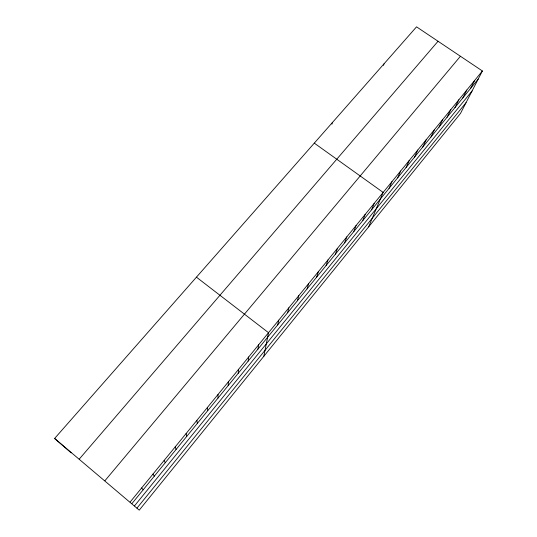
<?xml version="1.0" encoding="UTF-8"?>
<svg xmlns="http://www.w3.org/2000/svg" width="537" height="537" viewBox="0 0 537 537"><rect width="100%" height="100%" fill="white"/><g stroke="black" fill="none" stroke-linecap="round" stroke-linejoin="round"><path stroke-width="0.81" d="M228.191 385.586L228.366 381.841M238.227 373.282L238.589 369.322M248.141 361.126L248.691 356.964M257.935 349.124L258.666 344.754M263.828 356.299L268.52 332.698L196.441 277.166M277.663 324.939L278.75 320.18M331.953 124.148L332.329 122.624M287.584 312.776L288.846 307.822M297.384 300.76L298.814 295.625M307.063 288.899L308.661 283.576M383.519 65.373L383.995 63.863M316.615 277.179L318.381 271.682M326.06 265.607L327.979 259.935M335.383 254.176L337.464 248.329M344.6 242.878L346.828 236.871M353.702 231.722L356.078 225.553M362.697 220.694L365.214 214.37M371.584 209.799L374.242 203.322M368.617 226.889L383.156 192.407L314.293 143.137M389.043 188.393L391.97 181.627M397.622 177.875L400.676 170.967M406.1 167.484L409.281 160.442M414.483 157.207L417.786 150.031M422.767 147.051L426.19 139.748M430.956 137.016L434.5 129.585M439.051 127.088L442.71 119.536M447.059 117.274L450.825 109.602M454.973 107.568L458.853 99.781M462.807 97.969L466.787 90.075M470.546 88.484L474.627 80.469M482.387 70.978L460.491 113.428L139.244 510.15L54.613 438.467L416.544 26.85L482.387 70.978L130.155 502.014M134.485 505.888L472.077 90.968M136.969 508.116L466.062 102.634M131.927 503.599L478.198 79.093M104.903 480.769L460.431 56.264M79.214 459.169L438.044 41.262M54.613 438.467L71.132 452.845M141.647 487.952L143.178 489.804M152.991 474.077L154.287 476.185M164.181 460.384L165.248 462.746M175.23 446.865L176.076 449.476M186.131 433.52L186.762 436.373M196.891 420.35L197.314 423.438M207.517 407.348L207.738 410.664M218.009 394.514L218.029 398.045"/></g></svg>
